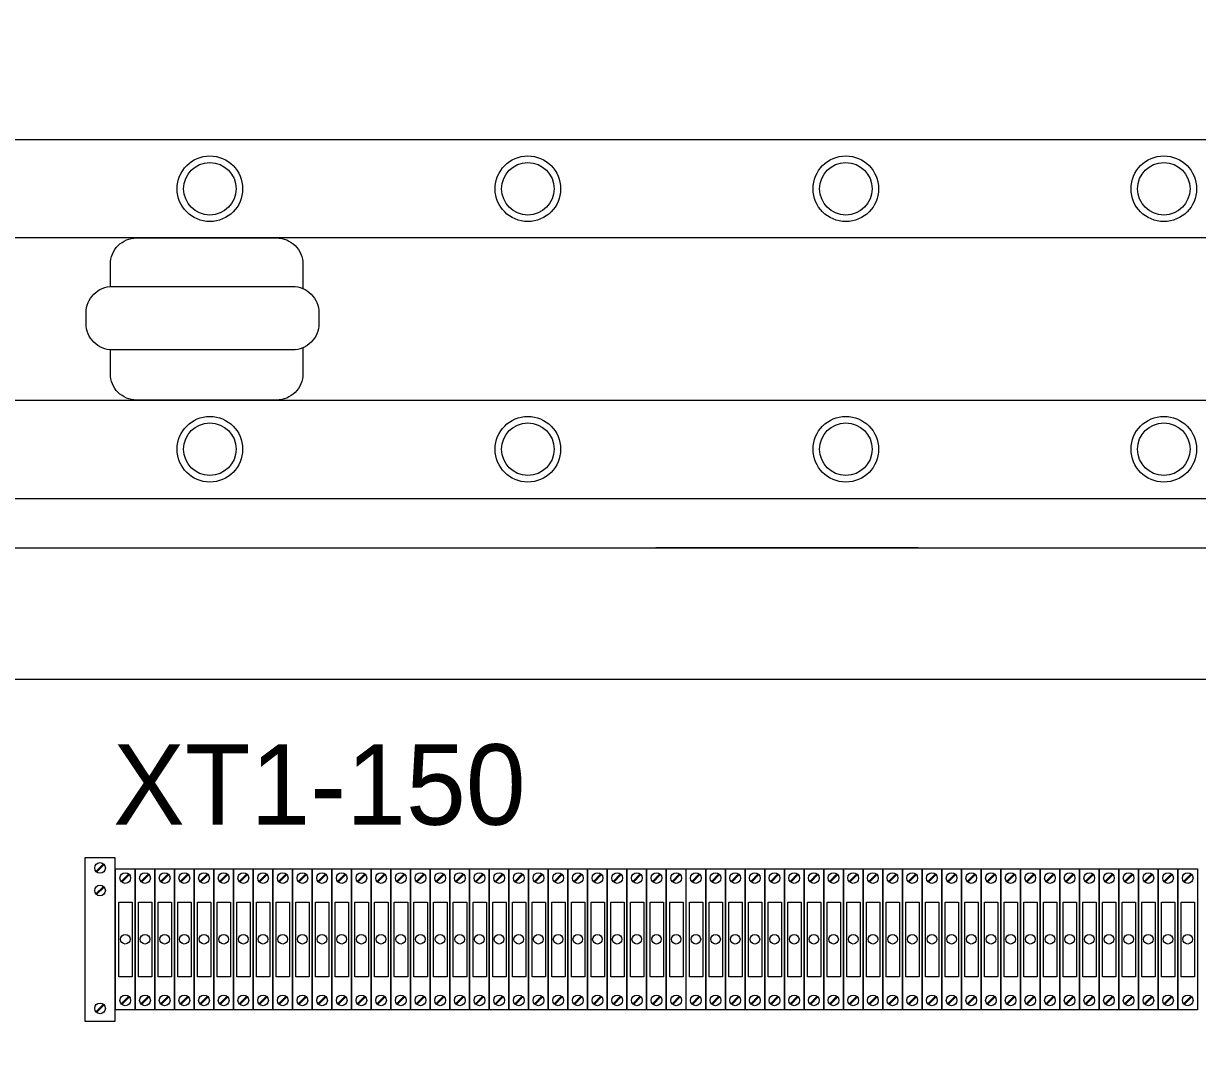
# Model space of a CAD drawing. Header units: millimetres. Extents: x 32721 to 103787, y 57624 to 127312.
# Drawn here: x 38119.4 to 38477.5, y 58899.9 to 59210.4 of the extents above; entities that cross this region are included whole.
import ezdxf

# ---------------------------------------------------------------- set-up
doc = ezdxf.new("R2010")
doc.units = ezdxf.units.MM
doc.header["$LTSCALE"] = 10
doc.layers.add('1轮廓实线层', color=7, linetype='Continuous', lineweight=18)
doc.layers.add('6文字层', color=3, linetype='Continuous', lineweight=18)
doc.styles.add('样式 1', font='SIMYOU.TTF', dxfattribs={"width": 0.75})

msp = doc.modelspace()

# ---------------------------------------------------------------- linework, layer by layer
at = {"layer": '1轮廓实线层'}
for p, q in [((38007.23, 59174.95), (39327.23, 59174.95)), ((38003.71, 59065.53), (39327.71, 59065.53)), ((38053.99, 59050.41), (39277.43, 59050.41)), ((38392.32, 59050.41), (38312.32, 59050.41)), ((38093.99, 59010.41), (39237.43, 59010.41))]:
    msp.add_line(p, q, dxfattribs=at)
at = {"layer": '1轮廓实线层', "lineweight": 13}
for p, q in [((38138.22, 58956.05), (38147.22, 58956.05)), ((38138.22, 58906.05), (38138.22, 58956.05)), ((38141.47, 58951.79), (38143.77, 58954.08)), ((38141.67, 58951.59), (38143.97, 58953.88)), ((38147.22, 58956.05), (38147.22, 58906.05)), ((38147.44, 58909.6), (38147.44, 58952.6)), ((38147.44, 58952.6), (38153.44, 58952.6)), ((38149.19, 58948.7), (38151.49, 58951)), ((38149.39, 58948.5), (38151.69, 58950.8)), ((38153.44, 58952.6), (38153.44, 58909.6)), ((38153.44, 58952.6), (38159.44, 58952.6)), ((38153.44, 58909.6), (38153.44, 58952.6)), ((38155.19, 58948.7), (38157.49, 58951)), ((38155.39, 58948.5), (38157.69, 58950.8)), ((38159.44, 58952.6), (38159.44, 58909.6)), ((38159.44, 58952.6), (38165.44, 58952.6)), ((38159.44, 58909.6), (38159.44, 58952.6)), ((38161.19, 58948.7), (38163.49, 58951)), ((38161.39, 58948.5), (38163.69, 58950.8)), ((38165.44, 58952.6), (38165.44, 58909.6)), ((38165.44, 58952.6), (38171.44, 58952.6)), ((38165.44, 58909.6), (38165.44, 58952.6)), ((38167.19, 58948.7), (38169.49, 58951)), ((38167.39, 58948.5), (38169.69, 58950.8)), ((38171.44, 58952.6), (38171.44, 58909.6)), ((38171.44, 58952.6), (38177.44, 58952.6)), ((38171.44, 58909.6), (38171.44, 58952.6)), ((38173.19, 58948.7), (38175.49, 58951)), ((38173.39, 58948.5), (38175.69, 58950.8)), ((38177.44, 58952.6), (38177.44, 58909.6)), ((38177.44, 58952.6), (38183.44, 58952.6)), ((38177.44, 58909.6), (38177.44, 58952.6)), ((38179.19, 58948.7), (38181.49, 58951)), ((38179.4, 58948.5), (38181.69, 58950.8)), ((38183.44, 58952.6), (38183.44, 58909.6)), ((38183.44, 58952.6), (38189.44, 58952.6)), ((38183.44, 58909.6), (38183.44, 58952.6)), ((38185.2, 58948.7), (38187.49, 58951)), ((38185.4, 58948.5), (38187.7, 58950.8)), ((38189.44, 58952.6), (38189.44, 58909.6)), ((38189.45, 58952.6), (38195.45, 58952.6)), ((38189.45, 58909.6), (38189.45, 58952.6)), ((38191.2, 58948.7), (38193.49, 58951)), ((38191.4, 58948.5), (38193.7, 58950.8)), ((38195.45, 58952.6), (38195.45, 58909.6)), ((38195.45, 58952.6), (38201.45, 58952.6)), ((38195.45, 58909.6), (38195.45, 58952.6)), ((38197.2, 58948.7), (38199.5, 58951)), ((38197.4, 58948.5), (38199.7, 58950.8)), ((38201.45, 58952.6), (38201.45, 58909.6)), ((38201.45, 58952.6), (38207.45, 58952.6)), ((38201.45, 58909.6), (38201.45, 58952.6)), ((38203.2, 58948.7), (38205.5, 58951)), ((38203.4, 58948.5), (38205.7, 58950.8)), ((38207.45, 58952.6), (38207.45, 58909.6)), ((38207.45, 58952.6), (38213.45, 58952.6)), ((38207.45, 58909.6), (38207.45, 58952.6)), ((38209.2, 58948.7), (38211.5, 58951)), ((38209.4, 58948.5), (38211.7, 58950.8)), ((38213.45, 58952.6), (38213.45, 58909.6)), ((38213.45, 58952.6), (38219.45, 58952.6)), ((38213.45, 58909.6), (38213.45, 58952.6)), ((38215.2, 58948.7), (38217.5, 58951)), ((38215.4, 58948.5), (38217.7, 58950.8)), ((38219.45, 58952.6), (38219.45, 58909.6)), ((38219.45, 58952.6), (38225.45, 58952.6)), ((38219.45, 58909.6), (38219.45, 58952.6)), ((38221.2, 58948.7), (38223.5, 58951)), ((38221.4, 58948.5), (38223.7, 58950.8)), ((38225.45, 58952.6), (38225.45, 58909.6)), ((38225.45, 58952.6), (38231.45, 58952.6)), ((38225.45, 58909.6), (38225.45, 58952.6)), ((38227.2, 58948.7), (38229.5, 58951)), ((38227.41, 58948.5), (38229.7, 58950.8)), ((38231.45, 58952.6), (38231.45, 58909.6)), ((38231.46, 58952.6), (38237.46, 58952.6)), ((38231.46, 58909.6), (38231.46, 58952.6)), ((38233.21, 58948.7), (38235.5, 58951)), ((38233.41, 58948.5), (38235.71, 58950.8)), ((38237.46, 58952.6), (38237.46, 58909.6)), ((38237.46, 58952.6), (38243.46, 58952.6)), ((38237.46, 58909.6), (38237.46, 58952.6)), ((38239.21, 58948.7), (38241.51, 58951)), ((38239.41, 58948.5), (38241.71, 58950.8)), ((38243.46, 58952.6), (38243.46, 58909.6)), ((38243.46, 58952.6), (38249.46, 58952.6)), ((38243.46, 58909.6), (38243.46, 58952.6)), ((38245.21, 58948.7), (38247.51, 58951)), ((38245.41, 58948.5), (38247.71, 58950.8)), ((38249.46, 58952.6), (38249.46, 58909.6)), ((38249.46, 58952.6), (38255.46, 58952.6)), ((38249.46, 58909.6), (38249.46, 58952.6)), ((38251.21, 58948.7), (38253.51, 58951)), ((38251.41, 58948.5), (38253.71, 58950.8)), ((38255.46, 58952.6), (38255.46, 58909.6)), ((38255.46, 58952.6), (38261.46, 58952.6)), ((38255.46, 58909.6), (38255.46, 58952.6)), ((38257.21, 58948.7), (38259.51, 58951)), ((38257.41, 58948.5), (38259.71, 58950.8)), ((38261.46, 58952.6), (38261.46, 58909.6)), ((38261.46, 58952.6), (38267.46, 58952.6)), ((38261.46, 58909.6), (38261.46, 58952.6)), ((38263.21, 58948.7), (38265.51, 58951)), ((38263.41, 58948.5), (38265.71, 58950.8)), ((38267.46, 58952.6), (38267.46, 58909.6)), ((38267.46, 58952.6), (38273.46, 58952.6)), ((38267.46, 58909.6), (38267.46, 58952.6)), ((38269.21, 58948.7), (38271.51, 58951)), ((38269.42, 58948.5), (38271.71, 58950.8)), ((38273.46, 58952.6), (38273.46, 58909.6)), ((38273.46, 58952.6), (38279.46, 58952.6)), ((38273.46, 58909.6), (38273.46, 58952.6)), ((38275.22, 58948.7), (38277.51, 58951)), ((38275.42, 58948.5), (38277.72, 58950.8)), ((38279.46, 58952.6), (38279.46, 58909.6)), ((38279.47, 58952.6), (38285.47, 58952.6)), ((38279.47, 58909.6), (38279.47, 58952.6)), ((38281.22, 58948.7), (38283.51, 58951)), ((38281.42, 58948.5), (38283.72, 58950.8)), ((38285.47, 58952.6), (38285.47, 58909.6)), ((38285.47, 58952.6), (38291.47, 58952.6)), ((38285.47, 58909.6), (38285.47, 58952.6)), ((38287.22, 58948.7), (38289.52, 58951)), ((38287.42, 58948.5), (38289.72, 58950.8)), ((38291.47, 58952.6), (38291.47, 58909.6)), ((38291.47, 58952.6), (38297.47, 58952.6)), ((38291.47, 58909.6), (38291.47, 58952.6)), ((38293.22, 58948.7), (38295.52, 58951)), ((38293.42, 58948.5), (38295.72, 58950.8)), ((38297.47, 58952.6), (38297.47, 58909.6)), ((38297.47, 58952.6), (38303.47, 58952.6)), ((38297.47, 58909.6), (38297.47, 58952.6)), ((38299.22, 58948.7), (38301.52, 58951)), ((38299.42, 58948.5), (38301.72, 58950.8)), ((38303.47, 58952.6), (38303.47, 58909.6)), ((38303.47, 58952.6), (38309.47, 58952.6)), ((38303.47, 58909.6), (38303.47, 58952.6)), ((38305.22, 58948.7), (38307.52, 58951)), ((38305.42, 58948.5), (38307.72, 58950.8)), ((38309.47, 58952.6), (38309.47, 58909.6)), ((38309.47, 58952.6), (38315.47, 58952.6)), ((38309.47, 58909.6), (38309.47, 58952.6)), ((38311.22, 58948.7), (38313.52, 58951)), ((38311.42, 58948.5), (38313.72, 58950.8)), ((38315.47, 58952.6), (38315.47, 58909.6)), ((38315.47, 58952.6), (38321.47, 58952.6)), ((38315.47, 58909.6), (38315.47, 58952.6)), ((38317.22, 58948.7), (38319.52, 58951)), ((38317.43, 58948.5), (38319.72, 58950.8)), ((38321.47, 58952.6), (38321.47, 58909.6)), ((38321.48, 58952.6), (38327.48, 58952.6)), ((38321.48, 58909.6), (38321.48, 58952.6)), ((38323.23, 58948.7), (38325.52, 58951)), ((38323.43, 58948.5), (38325.73, 58950.8)), ((38327.48, 58952.6), (38327.48, 58909.6)), ((38327.48, 58952.6), (38333.48, 58952.6)), ((38327.48, 58909.6), (38327.48, 58952.6)), ((38329.23, 58948.7), (38331.53, 58951)), ((38329.43, 58948.5), (38331.73, 58950.8)), ((38333.48, 58952.6), (38333.48, 58909.6)), ((38333.48, 58952.6), (38339.48, 58952.6)), ((38333.48, 58909.6), (38333.48, 58952.6)), ((38335.23, 58948.7), (38337.53, 58951)), ((38335.43, 58948.5), (38337.73, 58950.8)), ((38339.48, 58952.6), (38339.48, 58909.6)), ((38339.48, 58952.6), (38345.48, 58952.6)), ((38339.48, 58909.6), (38339.48, 58952.6)), ((38341.23, 58948.7), (38343.53, 58951)), ((38341.43, 58948.5), (38343.73, 58950.8)), ((38345.48, 58952.6), (38345.48, 58909.6)), ((38345.48, 58952.6), (38351.48, 58952.6)), ((38345.48, 58909.6), (38345.48, 58952.6)), ((38347.23, 58948.7), (38349.53, 58951)), ((38347.43, 58948.5), (38349.73, 58950.8)), ((38351.48, 58952.6), (38351.48, 58909.6)), ((38351.48, 58952.6), (38357.48, 58952.6)), ((38351.48, 58909.6), (38351.48, 58952.6)), ((38353.23, 58948.7), (38355.53, 58951)), ((38353.43, 58948.5), (38355.73, 58950.8)), ((38357.48, 58952.6), (38357.48, 58909.6)), ((38357.48, 58952.6), (38363.48, 58952.6)), ((38357.48, 58909.6), (38357.48, 58952.6)), ((38359.23, 58948.7), (38361.53, 58951)), ((38359.44, 58948.5), (38361.73, 58950.8)), ((38363.48, 58952.6), (38363.48, 58909.6)), ((38363.48, 58952.6), (38369.48, 58952.6)), ((38363.48, 58909.6), (38363.48, 58952.6)), ((38365.24, 58948.7), (38367.53, 58951)), ((38365.44, 58948.5), (38367.74, 58950.8)), ((38369.48, 58952.6), (38369.48, 58909.6)), ((38369.49, 58952.6), (38375.49, 58952.6)), ((38369.49, 58909.6), (38369.49, 58952.6)), ((38371.24, 58948.7), (38373.54, 58951)), ((38371.44, 58948.5), (38373.74, 58950.8)), ((38375.49, 58952.6), (38375.49, 58909.6)), ((38375.49, 58952.6), (38381.49, 58952.6)), ((38375.49, 58909.6), (38375.49, 58952.6)), ((38377.24, 58948.7), (38379.54, 58951)), ((38377.44, 58948.5), (38379.74, 58950.8)), ((38381.49, 58952.6), (38381.49, 58909.6)), ((38381.49, 58952.6), (38387.49, 58952.6)), ((38381.49, 58909.6), (38381.49, 58952.6)), ((38383.24, 58948.7), (38385.54, 58951)), ((38383.44, 58948.5), (38385.74, 58950.8)), ((38387.49, 58952.6), (38387.49, 58909.6)), ((38387.49, 58952.6), (38393.49, 58952.6)), ((38387.49, 58909.6), (38387.49, 58952.6)), ((38389.24, 58948.7), (38391.54, 58951)), ((38389.44, 58948.5), (38391.74, 58950.8)), ((38393.49, 58952.6), (38393.49, 58909.6)), ((38393.49, 58952.6), (38399.49, 58952.6)), ((38393.49, 58909.6), (38393.49, 58952.6)), ((38395.24, 58948.7), (38397.54, 58951)), ((38395.44, 58948.5), (38397.74, 58950.8)), ((38399.49, 58952.6), (38399.49, 58909.6)), ((38399.49, 58952.6), (38405.49, 58952.6)), ((38399.49, 58909.6), (38399.49, 58952.6)), ((38401.24, 58948.7), (38403.54, 58951)), ((38401.44, 58948.5), (38403.74, 58950.8)), ((38405.49, 58952.6), (38405.49, 58909.6)), ((38405.49, 58952.6), (38411.49, 58952.6)), ((38405.49, 58909.6), (38405.49, 58952.6)), ((38407.24, 58948.7), (38409.54, 58951)), ((38407.45, 58948.5), (38409.74, 58950.8)), ((38411.49, 58952.6), (38411.49, 58909.6)), ((38411.5, 58952.6), (38417.5, 58952.6)), ((38411.5, 58909.6), (38411.5, 58952.6)), ((38413.25, 58948.7), (38415.54, 58951)), ((38413.45, 58948.5), (38415.75, 58950.8)), ((38417.5, 58952.6), (38417.5, 58909.6)), ((38417.5, 58952.6), (38423.5, 58952.6)), ((38417.5, 58909.6), (38417.5, 58952.6)), ((38419.25, 58948.7), (38421.55, 58951)), ((38419.45, 58948.5), (38421.75, 58950.8)), ((38423.5, 58952.6), (38423.5, 58909.6)), ((38423.5, 58952.6), (38429.5, 58952.6)), ((38423.5, 58909.6), (38423.5, 58952.6)), ((38425.25, 58948.7), (38427.55, 58951)), ((38425.45, 58948.5), (38427.75, 58950.8)), ((38429.5, 58952.6), (38429.5, 58909.6)), ((38429.5, 58952.6), (38435.5, 58952.6)), ((38429.5, 58909.6), (38429.5, 58952.6)), ((38431.25, 58948.7), (38433.55, 58951)), ((38431.45, 58948.5), (38433.75, 58950.8)), ((38435.5, 58952.6), (38435.5, 58909.6)), ((38435.5, 58952.6), (38441.5, 58952.6)), ((38435.5, 58909.6), (38435.5, 58952.6)), ((38437.25, 58948.7), (38439.55, 58951)), ((38437.45, 58948.5), (38439.75, 58950.8)), ((38441.5, 58952.6), (38441.5, 58909.6)), ((38441.5, 58952.6), (38447.5, 58952.6)), ((38441.5, 58909.6), (38441.5, 58952.6)), ((38443.25, 58948.7), (38445.55, 58951)), ((38443.45, 58948.5), (38445.75, 58950.8)), ((38447.5, 58952.6), (38447.5, 58909.6)), ((38447.5, 58952.6), (38453.5, 58952.6)), ((38447.5, 58909.6), (38447.5, 58952.6)), ((38449.25, 58948.7), (38451.55, 58951)), ((38449.46, 58948.5), (38451.75, 58950.8)), ((38453.5, 58952.6), (38453.5, 58909.6)), ((38453.5, 58952.6), (38459.5, 58952.6)), ((38453.5, 58909.6), (38453.5, 58952.6)), ((38455.26, 58948.7), (38457.55, 58951)), ((38455.46, 58948.5), (38457.76, 58950.8)), ((38459.5, 58952.6), (38459.5, 58909.6)), ((38459.51, 58952.6), (38465.51, 58952.6)), ((38459.51, 58909.6), (38459.51, 58952.6)), ((38461.26, 58948.7), (38463.56, 58951)), ((38461.46, 58948.5), (38463.76, 58950.8)), ((38465.51, 58952.6), (38465.51, 58909.6)), ((38465.51, 58952.6), (38471.51, 58952.6)), ((38465.51, 58909.6), (38465.51, 58952.6)), ((38467.26, 58948.7), (38469.56, 58951)), ((38467.46, 58948.5), (38469.76, 58950.8)), ((38471.51, 58952.6), (38471.51, 58909.6)), ((38471.51, 58952.6), (38477.51, 58952.6)), ((38471.51, 58909.6), (38471.51, 58952.6)), ((38473.26, 58948.7), (38475.56, 58951)), ((38473.46, 58948.5), (38475.76, 58950.8)), ((38477.51, 58952.6), (38477.51, 58909.6)), ((38141.47, 58944.91), (38143.77, 58947.21)), ((38141.67, 58944.71), (38143.97, 58947.01)), ((38149.19, 58911.4), (38151.49, 58913.7)), ((38149.39, 58911.2), (38151.69, 58913.5)), ((38155.19, 58911.4), (38157.49, 58913.7)), ((38155.39, 58911.2), (38157.69, 58913.5)), ((38161.19, 58911.4), (38163.49, 58913.7)), ((38161.39, 58911.2), (38163.69, 58913.5)), ((38167.19, 58911.4), (38169.49, 58913.7)), ((38167.39, 58911.2), (38169.69, 58913.5)), ((38173.19, 58911.4), (38175.49, 58913.7)), ((38173.39, 58911.2), (38175.69, 58913.5)), ((38179.19, 58911.4), (38181.49, 58913.7)), ((38179.4, 58911.2), (38181.69, 58913.5)), ((38185.2, 58911.4), (38187.49, 58913.7)), ((38185.4, 58911.2), (38187.7, 58913.5)), ((38191.2, 58911.4), (38193.49, 58913.7)), ((38191.4, 58911.2), (38193.7, 58913.5)), ((38197.2, 58911.4), (38199.5, 58913.7)), ((38197.4, 58911.2), (38199.7, 58913.5)), ((38203.2, 58911.4), (38205.5, 58913.7)), ((38203.4, 58911.2), (38205.7, 58913.5)), ((38209.2, 58911.4), (38211.5, 58913.7)), ((38209.4, 58911.2), (38211.7, 58913.5)), ((38215.2, 58911.4), (38217.5, 58913.7)), ((38215.4, 58911.2), (38217.7, 58913.5)), ((38221.2, 58911.4), (38223.5, 58913.7)), ((38221.4, 58911.2), (38223.7, 58913.5)), ((38227.2, 58911.4), (38229.5, 58913.7)), ((38227.41, 58911.2), (38229.7, 58913.5)), ((38233.21, 58911.4), (38235.5, 58913.7)), ((38233.41, 58911.2), (38235.71, 58913.5)), ((38239.21, 58911.4), (38241.51, 58913.7)), ((38239.41, 58911.2), (38241.71, 58913.5)), ((38245.21, 58911.4), (38247.51, 58913.7)), ((38245.41, 58911.2), (38247.71, 58913.5)), ((38251.21, 58911.4), (38253.51, 58913.7)), ((38251.41, 58911.2), (38253.71, 58913.5)), ((38257.21, 58911.4), (38259.51, 58913.7)), ((38257.41, 58911.2), (38259.71, 58913.5)), ((38263.21, 58911.4), (38265.51, 58913.7)), ((38263.41, 58911.2), (38265.71, 58913.5)), ((38269.21, 58911.4), (38271.51, 58913.7)), ((38269.42, 58911.2), (38271.71, 58913.5)), ((38275.22, 58911.4), (38277.51, 58913.7)), ((38275.42, 58911.2), (38277.72, 58913.5)), ((38281.22, 58911.4), (38283.51, 58913.7)), ((38281.42, 58911.2), (38283.72, 58913.5)), ((38287.22, 58911.4), (38289.52, 58913.7)), ((38287.42, 58911.2), (38289.72, 58913.5)), ((38293.22, 58911.4), (38295.52, 58913.7)), ((38293.42, 58911.2), (38295.72, 58913.5)), ((38299.22, 58911.4), (38301.52, 58913.7)), ((38299.42, 58911.2), (38301.72, 58913.5)), ((38305.22, 58911.4), (38307.52, 58913.7)), ((38305.42, 58911.2), (38307.72, 58913.5)), ((38311.22, 58911.4), (38313.52, 58913.7)), ((38311.42, 58911.2), (38313.72, 58913.5)), ((38317.22, 58911.4), (38319.52, 58913.7)), ((38317.43, 58911.2), (38319.72, 58913.5)), ((38323.23, 58911.4), (38325.52, 58913.7)), ((38323.43, 58911.2), (38325.73, 58913.5)), ((38329.23, 58911.4), (38331.53, 58913.7)), ((38329.43, 58911.2), (38331.73, 58913.5)), ((38335.23, 58911.4), (38337.53, 58913.7)), ((38335.43, 58911.2), (38337.73, 58913.5)), ((38341.23, 58911.4), (38343.53, 58913.7)), ((38341.43, 58911.2), (38343.73, 58913.5)), ((38347.23, 58911.4), (38349.53, 58913.7)), ((38347.43, 58911.2), (38349.73, 58913.5)), ((38353.23, 58911.4), (38355.53, 58913.7)), ((38353.43, 58911.2), (38355.73, 58913.5)), ((38359.23, 58911.4), (38361.53, 58913.7)), ((38359.44, 58911.2), (38361.73, 58913.5)), ((38365.24, 58911.4), (38367.53, 58913.7)), ((38365.44, 58911.2), (38367.74, 58913.5)), ((38371.24, 58911.4), (38373.54, 58913.7)), ((38371.44, 58911.2), (38373.74, 58913.5)), ((38377.24, 58911.4), (38379.54, 58913.7)), ((38377.44, 58911.2), (38379.74, 58913.5)), ((38383.24, 58911.4), (38385.54, 58913.7)), ((38383.44, 58911.2), (38385.74, 58913.5)), ((38389.24, 58911.4), (38391.54, 58913.7)), ((38389.44, 58911.2), (38391.74, 58913.5)), ((38395.24, 58911.4), (38397.54, 58913.7)), ((38395.44, 58911.2), (38397.74, 58913.5)), ((38401.24, 58911.4), (38403.54, 58913.7)), ((38401.44, 58911.2), (38403.74, 58913.5)), ((38407.24, 58911.4), (38409.54, 58913.7)), ((38407.45, 58911.2), (38409.74, 58913.5)), ((38413.25, 58911.4), (38415.54, 58913.7)), ((38413.45, 58911.2), (38415.75, 58913.5)), ((38419.25, 58911.4), (38421.55, 58913.7)), ((38419.45, 58911.2), (38421.75, 58913.5)), ((38425.25, 58911.4), (38427.55, 58913.7)), ((38425.45, 58911.2), (38427.75, 58913.5)), ((38431.25, 58911.4), (38433.55, 58913.7)), ((38431.45, 58911.2), (38433.75, 58913.5)), ((38437.25, 58911.4), (38439.55, 58913.7)), ((38437.45, 58911.2), (38439.75, 58913.5)), ((38443.25, 58911.4), (38445.55, 58913.7)), ((38443.45, 58911.2), (38445.75, 58913.5)), ((38449.25, 58911.4), (38451.55, 58913.7)), ((38449.46, 58911.2), (38451.75, 58913.5)), ((38455.26, 58911.4), (38457.55, 58913.7)), ((38455.46, 58911.2), (38457.76, 58913.5)), ((38461.26, 58911.4), (38463.56, 58913.7)), ((38461.46, 58911.2), (38463.76, 58913.5)), ((38467.26, 58911.4), (38469.56, 58913.7)), ((38467.46, 58911.2), (38469.76, 58913.5)), ((38473.26, 58911.4), (38475.56, 58913.7)), ((38473.46, 58911.2), (38475.76, 58913.5)), ((38141.47, 58908.97), (38143.77, 58911.27)), ((38141.67, 58908.77), (38143.97, 58911.06)), ((38153.44, 58909.6), (38147.44, 58909.6)), ((38159.44, 58909.6), (38153.44, 58909.6)), ((38165.44, 58909.6), (38159.44, 58909.6)), ((38171.44, 58909.6), (38165.44, 58909.6)), ((38177.44, 58909.6), (38171.44, 58909.6)), ((38183.44, 58909.6), (38177.44, 58909.6)), ((38189.44, 58909.6), (38183.44, 58909.6)), ((38195.45, 58909.6), (38189.45, 58909.6)), ((38201.45, 58909.6), (38195.45, 58909.6)), ((38207.45, 58909.6), (38201.45, 58909.6)), ((38213.45, 58909.6), (38207.45, 58909.6)), ((38219.45, 58909.6), (38213.45, 58909.6)), ((38225.45, 58909.6), (38219.45, 58909.6)), ((38231.45, 58909.6), (38225.45, 58909.6)), ((38237.46, 58909.6), (38231.46, 58909.6)), ((38243.46, 58909.6), (38237.46, 58909.6)), ((38249.46, 58909.6), (38243.46, 58909.6)), ((38255.46, 58909.6), (38249.46, 58909.6)), ((38261.46, 58909.6), (38255.46, 58909.6)), ((38267.46, 58909.6), (38261.46, 58909.6)), ((38273.46, 58909.6), (38267.46, 58909.6)), ((38279.46, 58909.6), (38273.46, 58909.6)), ((38285.47, 58909.6), (38279.47, 58909.6)), ((38291.47, 58909.6), (38285.47, 58909.6)), ((38297.47, 58909.6), (38291.47, 58909.6)), ((38303.47, 58909.6), (38297.47, 58909.6)), ((38309.47, 58909.6), (38303.47, 58909.6)), ((38315.47, 58909.6), (38309.47, 58909.6)), ((38321.47, 58909.6), (38315.47, 58909.6)), ((38327.48, 58909.6), (38321.48, 58909.6)), ((38333.48, 58909.6), (38327.48, 58909.6)), ((38339.48, 58909.6), (38333.48, 58909.6)), ((38345.48, 58909.6), (38339.48, 58909.6)), ((38351.48, 58909.6), (38345.48, 58909.6)), ((38357.48, 58909.6), (38351.48, 58909.6)), ((38363.48, 58909.6), (38357.48, 58909.6)), ((38369.48, 58909.6), (38363.48, 58909.6)), ((38375.49, 58909.6), (38369.49, 58909.6)), ((38381.49, 58909.6), (38375.49, 58909.6)), ((38387.49, 58909.6), (38381.49, 58909.6)), ((38393.49, 58909.6), (38387.49, 58909.6)), ((38399.49, 58909.6), (38393.49, 58909.6)), ((38405.49, 58909.6), (38399.49, 58909.6)), ((38411.49, 58909.6), (38405.49, 58909.6)), ((38417.5, 58909.6), (38411.5, 58909.6)), ((38423.5, 58909.6), (38417.5, 58909.6)), ((38429.5, 58909.6), (38423.5, 58909.6)), ((38435.5, 58909.6), (38429.5, 58909.6)), ((38441.5, 58909.6), (38435.5, 58909.6)), ((38447.5, 58909.6), (38441.5, 58909.6)), ((38453.5, 58909.6), (38447.5, 58909.6)), ((38459.5, 58909.6), (38453.5, 58909.6)), ((38465.51, 58909.6), (38459.51, 58909.6)), ((38471.51, 58909.6), (38465.51, 58909.6)), ((38477.51, 58909.6), (38471.51, 58909.6)), ((38147.22, 58906.05), (38138.22, 58906.05))]:
    msp.add_line(p, q, dxfattribs=at)
at = {"layer": '1轮廓实线层'}
for points in [[(39357.23, 59144.95), (37977.23, 59144.95, -0.414214), (37967.23, 59154.95), (37967.23, 59934.95, -0.414214), (37977.23, 59944.95)], [(38145.87, 59130.14), (38145.87, 59136.95, -0.414214), (38153.87, 59144.95), (38196.6, 59144.95, -0.414214), (38204.6, 59136.95), (38204.6, 59129.53)], [(38204.6, 59111.44), (38204.6, 59103.53, -0.414214), (38196.6, 59095.53), (38153.87, 59095.53, -0.414214), (38145.87, 59103.53), (38145.87, 59110.83)], [(37975.23, 58595.53, -0.414214), (37967.23, 58603.53), (37967.23, 59087.53, -0.414214), (37975.23, 59095.53), (38780.13, 59095.53)]]:
    msp.add_lwpolyline(points, format="xyb", dxfattribs=at)
msp.add_lwpolyline([(38138.48, 59122.16, -0.414214), (38146.48, 59130.16), (38201.49, 59130.16, -0.414214), (38209.49, 59122.16), (38209.49, 59118.81, -0.414214), (38201.49, 59110.81), (38146.48, 59110.81, -0.414214), (38138.48, 59118.81)], format="xyb", close=True, dxfattribs=at)
at = {"layer": '1轮廓实线层', "lineweight": 13}
for points in [[(38148.47, 58942.43), (38152.55, 58942.43), (38152.55, 58919.67), (38148.47, 58919.67)], [(38154.47, 58942.43), (38158.55, 58942.43), (38158.55, 58919.67), (38154.47, 58919.67)], [(38160.47, 58942.43), (38164.55, 58942.43), (38164.55, 58919.67), (38160.47, 58919.67)], [(38166.48, 58942.43), (38170.56, 58942.43), (38170.56, 58919.67), (38166.48, 58919.67)], [(38172.48, 58942.43), (38176.56, 58942.43), (38176.56, 58919.67), (38172.48, 58919.67)], [(38178.48, 58942.43), (38182.56, 58942.43), (38182.56, 58919.67), (38178.48, 58919.67)], [(38184.48, 58942.43), (38188.56, 58942.43), (38188.56, 58919.67), (38184.48, 58919.67)], [(38190.48, 58942.43), (38194.56, 58942.43), (38194.56, 58919.67), (38190.48, 58919.67)], [(38196.48, 58942.43), (38200.56, 58942.43), (38200.56, 58919.67), (38196.48, 58919.67)], [(38202.48, 58942.43), (38206.56, 58942.43), (38206.56, 58919.67), (38202.48, 58919.67)], [(38208.48, 58942.43), (38212.57, 58942.43), (38212.57, 58919.67), (38208.48, 58919.67)], [(38214.49, 58942.43), (38218.57, 58942.43), (38218.57, 58919.67), (38214.49, 58919.67)], [(38220.49, 58942.43), (38224.57, 58942.43), (38224.57, 58919.67), (38220.49, 58919.67)], [(38226.49, 58942.43), (38230.57, 58942.43), (38230.57, 58919.67), (38226.49, 58919.67)], [(38232.49, 58942.43), (38236.57, 58942.43), (38236.57, 58919.67), (38232.49, 58919.67)], [(38238.49, 58942.43), (38242.57, 58942.43), (38242.57, 58919.67), (38238.49, 58919.67)], [(38244.49, 58942.43), (38248.57, 58942.43), (38248.57, 58919.67), (38244.49, 58919.67)], [(38250.49, 58942.43), (38254.57, 58942.43), (38254.57, 58919.67), (38250.49, 58919.67)], [(38256.5, 58942.43), (38260.58, 58942.43), (38260.58, 58919.67), (38256.5, 58919.67)], [(38262.5, 58942.43), (38266.58, 58942.43), (38266.58, 58919.67), (38262.5, 58919.67)], [(38268.5, 58942.43), (38272.58, 58942.43), (38272.58, 58919.67), (38268.5, 58919.67)], [(38274.5, 58942.43), (38278.58, 58942.43), (38278.58, 58919.67), (38274.5, 58919.67)], [(38280.5, 58942.43), (38284.58, 58942.43), (38284.58, 58919.67), (38280.5, 58919.67)], [(38286.5, 58942.43), (38290.58, 58942.43), (38290.58, 58919.67), (38286.5, 58919.67)], [(38292.5, 58942.43), (38296.58, 58942.43), (38296.58, 58919.67), (38292.5, 58919.67)], [(38298.51, 58942.43), (38302.59, 58942.43), (38302.59, 58919.67), (38298.51, 58919.67)], [(38304.51, 58942.43), (38308.59, 58942.43), (38308.59, 58919.67), (38304.51, 58919.67)], [(38310.51, 58942.43), (38314.59, 58942.43), (38314.59, 58919.67), (38310.51, 58919.67)], [(38316.51, 58942.43), (38320.59, 58942.43), (38320.59, 58919.67), (38316.51, 58919.67)], [(38322.51, 58942.43), (38326.59, 58942.43), (38326.59, 58919.67), (38322.51, 58919.67)], [(38328.51, 58942.43), (38332.59, 58942.43), (38332.59, 58919.67), (38328.51, 58919.67)], [(38334.51, 58942.43), (38338.59, 58942.43), (38338.59, 58919.67), (38334.51, 58919.67)], [(38340.51, 58942.43), (38344.59, 58942.43), (38344.59, 58919.67), (38340.51, 58919.67)], [(38346.52, 58942.43), (38350.6, 58942.43), (38350.6, 58919.67), (38346.52, 58919.67)], [(38352.52, 58942.43), (38356.6, 58942.43), (38356.6, 58919.67), (38352.52, 58919.67)], [(38358.52, 58942.43), (38362.6, 58942.43), (38362.6, 58919.67), (38358.52, 58919.67)], [(38364.52, 58942.43), (38368.6, 58942.43), (38368.6, 58919.67), (38364.52, 58919.67)], [(38370.52, 58942.43), (38374.6, 58942.43), (38374.6, 58919.67), (38370.52, 58919.67)], [(38376.52, 58942.43), (38380.6, 58942.43), (38380.6, 58919.67), (38376.52, 58919.67)], [(38382.52, 58942.43), (38386.6, 58942.43), (38386.6, 58919.67), (38382.52, 58919.67)], [(38388.53, 58942.43), (38392.61, 58942.43), (38392.61, 58919.67), (38388.53, 58919.67)], [(38394.53, 58942.43), (38398.61, 58942.43), (38398.61, 58919.67), (38394.53, 58919.67)], [(38400.53, 58942.43), (38404.61, 58942.43), (38404.61, 58919.67), (38400.53, 58919.67)], [(38406.53, 58942.43), (38410.61, 58942.43), (38410.61, 58919.67), (38406.53, 58919.67)], [(38412.53, 58942.43), (38416.61, 58942.43), (38416.61, 58919.67), (38412.53, 58919.67)], [(38418.53, 58942.43), (38422.61, 58942.43), (38422.61, 58919.67), (38418.53, 58919.67)], [(38424.53, 58942.43), (38428.61, 58942.43), (38428.61, 58919.67), (38424.53, 58919.67)], [(38430.53, 58942.43), (38434.61, 58942.43), (38434.61, 58919.67), (38430.53, 58919.67)], [(38436.54, 58942.43), (38440.62, 58942.43), (38440.62, 58919.67), (38436.54, 58919.67)], [(38442.54, 58942.43), (38446.62, 58942.43), (38446.62, 58919.67), (38442.54, 58919.67)], [(38448.54, 58942.43), (38452.62, 58942.43), (38452.62, 58919.67), (38448.54, 58919.67)], [(38454.54, 58942.43), (38458.62, 58942.43), (38458.62, 58919.67), (38454.54, 58919.67)], [(38460.54, 58942.43), (38464.62, 58942.43), (38464.62, 58919.67), (38460.54, 58919.67)], [(38466.54, 58942.43), (38470.62, 58942.43), (38470.62, 58919.67), (38466.54, 58919.67)], [(38472.54, 58942.43), (38476.62, 58942.43), (38476.62, 58919.67), (38472.54, 58919.67)]]:
    msp.add_lwpolyline(points, close=True, dxfattribs=at)
at = {"layer": '1轮廓实线层'}
for centre, radius in [((38176.23, 59159.95), 10), ((38176.23, 59159.95), 8), ((38273.23, 59159.95), 10), ((38273.23, 59159.95), 8), ((38370.23, 59159.95), 10), ((38370.23, 59159.95), 8), ((38467.23, 59159.95), 10), ((38467.23, 59159.95), 8), ((38176.23, 59080.53), 10), ((38273.23, 59080.53), 10), ((38370.23, 59080.53), 10), ((38467.23, 59080.53), 10), ((38176.23, 59080.53), 8), ((38273.23, 59080.53), 8), ((38370.23, 59080.53), 8), ((38467.23, 59080.53), 8)]:
    msp.add_circle(centre, radius, dxfattribs=at)
at = {"layer": '1轮廓实线层', "lineweight": 13}
for centre, radius in [((38142.72, 58952.84), 1.63), ((38150.44, 58949.75), 1.63), ((38156.44, 58949.75), 1.63), ((38162.44, 58949.75), 1.63), ((38168.44, 58949.75), 1.63), ((38174.44, 58949.75), 1.63), ((38180.44, 58949.75), 1.63), ((38186.44, 58949.75), 1.63), ((38192.45, 58949.75), 1.63), ((38198.45, 58949.75), 1.63), ((38204.45, 58949.75), 1.63), ((38210.45, 58949.75), 1.63), ((38216.45, 58949.75), 1.63), ((38222.45, 58949.75), 1.63), ((38228.45, 58949.75), 1.63), ((38234.46, 58949.75), 1.63), ((38240.46, 58949.75), 1.63), ((38246.46, 58949.75), 1.63), ((38252.46, 58949.75), 1.63), ((38258.46, 58949.75), 1.63), ((38264.46, 58949.75), 1.63), ((38270.46, 58949.75), 1.63), ((38276.46, 58949.75), 1.63), ((38282.47, 58949.75), 1.63), ((38288.47, 58949.75), 1.63), ((38294.47, 58949.75), 1.63), ((38300.47, 58949.75), 1.63), ((38306.47, 58949.75), 1.63), ((38312.47, 58949.75), 1.63), ((38318.47, 58949.75), 1.63), ((38324.48, 58949.75), 1.63), ((38330.48, 58949.75), 1.63), ((38336.48, 58949.75), 1.63), ((38342.48, 58949.75), 1.63), ((38348.48, 58949.75), 1.63), ((38354.48, 58949.75), 1.63), ((38360.48, 58949.75), 1.63), ((38366.48, 58949.75), 1.63), ((38372.49, 58949.75), 1.63), ((38378.49, 58949.75), 1.63), ((38384.49, 58949.75), 1.63), ((38390.49, 58949.75), 1.63), ((38396.49, 58949.75), 1.63), ((38402.49, 58949.75), 1.63), ((38408.49, 58949.75), 1.63), ((38414.5, 58949.75), 1.63), ((38420.5, 58949.75), 1.63), ((38426.5, 58949.75), 1.63), ((38432.5, 58949.75), 1.63), ((38438.5, 58949.75), 1.63), ((38444.5, 58949.75), 1.63), ((38450.5, 58949.75), 1.63), ((38456.5, 58949.75), 1.63), ((38462.51, 58949.75), 1.63), ((38468.51, 58949.75), 1.63), ((38474.51, 58949.75), 1.63), ((38142.72, 58945.96), 1.63), ((38150.44, 58931.1), 1.47), ((38156.44, 58931.1), 1.47), ((38162.44, 58931.1), 1.47), ((38168.44, 58931.1), 1.47), ((38174.44, 58931.1), 1.47), ((38180.44, 58931.1), 1.47), ((38186.44, 58931.1), 1.47), ((38192.45, 58931.1), 1.47), ((38198.45, 58931.1), 1.47), ((38204.45, 58931.1), 1.47), ((38210.45, 58931.1), 1.47), ((38216.45, 58931.1), 1.47), ((38222.45, 58931.1), 1.47), ((38228.45, 58931.1), 1.47), ((38234.46, 58931.1), 1.47), ((38240.46, 58931.1), 1.47), ((38246.46, 58931.1), 1.47), ((38252.46, 58931.1), 1.47), ((38258.46, 58931.1), 1.47), ((38264.46, 58931.1), 1.47), ((38270.46, 58931.1), 1.47), ((38276.46, 58931.1), 1.47), ((38282.47, 58931.1), 1.47), ((38288.47, 58931.1), 1.47), ((38294.47, 58931.1), 1.47), ((38300.47, 58931.1), 1.47), ((38306.47, 58931.1), 1.47), ((38312.47, 58931.1), 1.47), ((38318.47, 58931.1), 1.47), ((38324.48, 58931.1), 1.47), ((38330.48, 58931.1), 1.47), ((38336.48, 58931.1), 1.47), ((38342.48, 58931.1), 1.47), ((38348.48, 58931.1), 1.47), ((38354.48, 58931.1), 1.47), ((38360.48, 58931.1), 1.47), ((38366.48, 58931.1), 1.47), ((38372.49, 58931.1), 1.47), ((38378.49, 58931.1), 1.47), ((38384.49, 58931.1), 1.47), ((38390.49, 58931.1), 1.47), ((38396.49, 58931.1), 1.47), ((38402.49, 58931.1), 1.47), ((38408.49, 58931.1), 1.47), ((38414.5, 58931.1), 1.47), ((38420.5, 58931.1), 1.47), ((38426.5, 58931.1), 1.47), ((38432.5, 58931.1), 1.47), ((38438.5, 58931.1), 1.47), ((38444.5, 58931.1), 1.47), ((38450.5, 58931.1), 1.47), ((38456.5, 58931.1), 1.47), ((38462.51, 58931.1), 1.47), ((38468.51, 58931.1), 1.47), ((38474.51, 58931.1), 1.47), ((38150.44, 58912.45), 1.63), ((38156.44, 58912.45), 1.63), ((38162.44, 58912.45), 1.63), ((38168.44, 58912.45), 1.63), ((38174.44, 58912.45), 1.63), ((38180.44, 58912.45), 1.63), ((38186.44, 58912.45), 1.63), ((38192.45, 58912.45), 1.63), ((38198.45, 58912.45), 1.63), ((38204.45, 58912.45), 1.63), ((38210.45, 58912.45), 1.63), ((38216.45, 58912.45), 1.63), ((38222.45, 58912.45), 1.63), ((38228.45, 58912.45), 1.63), ((38234.46, 58912.45), 1.63), ((38240.46, 58912.45), 1.63), ((38246.46, 58912.45), 1.63), ((38252.46, 58912.45), 1.63), ((38258.46, 58912.45), 1.63), ((38264.46, 58912.45), 1.63), ((38270.46, 58912.45), 1.63), ((38276.46, 58912.45), 1.63), ((38282.47, 58912.45), 1.63), ((38288.47, 58912.45), 1.63), ((38294.47, 58912.45), 1.63), ((38300.47, 58912.45), 1.63), ((38306.47, 58912.45), 1.63), ((38312.47, 58912.45), 1.63), ((38318.47, 58912.45), 1.63), ((38324.48, 58912.45), 1.63), ((38330.48, 58912.45), 1.63), ((38336.48, 58912.45), 1.63), ((38342.48, 58912.45), 1.63), ((38348.48, 58912.45), 1.63), ((38354.48, 58912.45), 1.63), ((38360.48, 58912.45), 1.63), ((38366.48, 58912.45), 1.63), ((38372.49, 58912.45), 1.63), ((38378.49, 58912.45), 1.63), ((38384.49, 58912.45), 1.63), ((38390.49, 58912.45), 1.63), ((38396.49, 58912.45), 1.63), ((38402.49, 58912.45), 1.63), ((38408.49, 58912.45), 1.63), ((38414.5, 58912.45), 1.63), ((38420.5, 58912.45), 1.63), ((38426.5, 58912.45), 1.63), ((38432.5, 58912.45), 1.63), ((38438.5, 58912.45), 1.63), ((38444.5, 58912.45), 1.63), ((38450.5, 58912.45), 1.63), ((38456.5, 58912.45), 1.63), ((38462.51, 58912.45), 1.63), ((38468.51, 58912.45), 1.63), ((38474.51, 58912.45), 1.63), ((38142.72, 58910.02), 1.63)]:
    msp.add_circle(centre, radius, dxfattribs=at)

# ---------------------------------------------------------------- texts
at = {"layer": '6文字层', "style": '样式 1'}
msp.add_text('XT1-150', height=24.542, dxfattribs=at).set_placement((38146.69, 58966.01))

doc.saveas('drawing.dxf')
